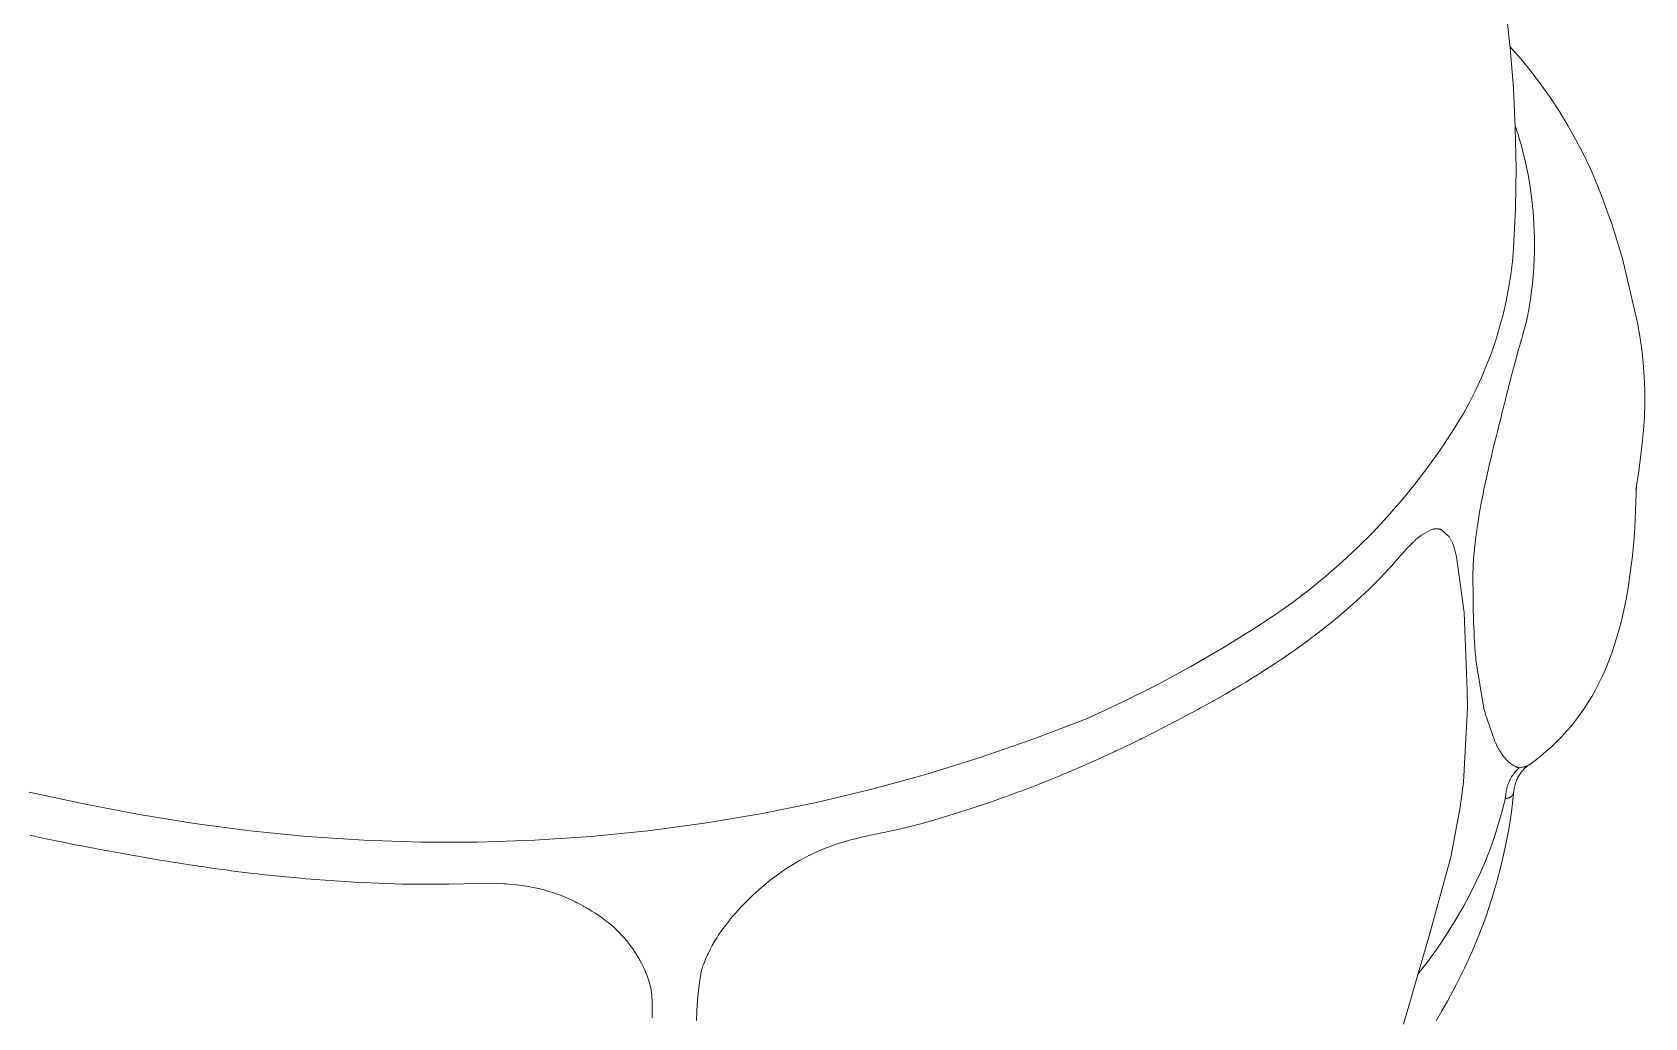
# Model space of a CAD drawing. Header units: millimetres. Extents: x 311 to 4068, y 1050 to 3803.
# Drawn here: x 3994.12 to 4034.93, y 3102.63 to 3127.58 of the extents above; entities that cross this region are included whole.
import ezdxf

# ---------------------------------------------------------------- set-up
doc = ezdxf.new("R2010")
doc.units = ezdxf.units.MM
doc.layers.add('ZANO_R', color=7, linetype='Continuous', lineweight=0)

msp = doc.modelspace()

# ---------------------------------------------------------------- linework, layer by layer
at = {"layer": 'ZANO_R'}
for p, q in [((4031.413, 3128.182), (4031.526, 3127.176)), ((4031.522, 3127.211), (4031.795, 3126.901)), ((4031.526, 3127.176), (4031.607, 3126.167)), ((4031.795, 3126.901), (4032.057, 3126.581)), ((4032.057, 3126.581), (4032.307, 3126.252)), ((4031.607, 3126.167), (4031.657, 3125.155)), ((4032.307, 3126.252), (4032.546, 3125.915)), ((4032.546, 3125.915), (4032.773, 3125.57)), ((4032.773, 3125.57), (4032.988, 3125.217)), ((4031.656, 3125.2), (4031.677, 3125.139)), ((4031.657, 3125.155), (4031.675, 3124.14)), ((4032.988, 3125.217), (4033.191, 3124.856)), ((4031.708, 3125.043), (4031.677, 3125.139)), ((4031.708, 3125.043), (4031.718, 3125.012)), ((4031.744, 3124.93), (4031.718, 3125.012)), ((4031.744, 3124.93), (4031.758, 3124.883)), ((4031.81, 3124.703), (4031.758, 3124.883)), ((4033.191, 3124.856), (4033.38, 3124.489)), ((4031.81, 3124.703), (4031.832, 3124.623)), ((4031.841, 3124.589), (4031.832, 3124.623)), ((4031.841, 3124.589), (4031.915, 3124.281)), ((4033.38, 3124.489), (4033.557, 3124.116)), ((4031.675, 3124.14), (4031.66, 3123.124)), ((4031.915, 3124.281), (4031.979, 3123.971)), ((4031.979, 3123.971), (4032.032, 3123.659)), ((4033.557, 3124.116), (4033.721, 3123.736)), ((4032.032, 3123.659), (4032.075, 3123.345)), ((4033.721, 3123.736), (4033.872, 3123.351)), ((4031.66, 3123.124), (4031.612, 3122.106)), ((4032.075, 3123.345), (4032.107, 3123.03)), ((4033.872, 3123.351), (4033.969, 3123.092)), ((4032.107, 3123.03), (4032.129, 3122.714)), ((4032.129, 3122.714), (4032.14, 3122.398)), ((4033.969, 3123.092), (4034.098, 3122.724)), ((4034.098, 3122.724), (4034.204, 3122.401)), ((4032.14, 3122.398), (4032.14, 3122.081)), ((4034.204, 3122.401), (4034.306, 3122.067)), ((4031.612, 3122.106), (4031.582, 3121.769)), ((4032.14, 3122.081), (4032.13, 3121.765)), ((4034.306, 3122.067), (4034.37, 3121.845)), ((4031.582, 3121.769), (4031.54, 3121.433)), ((4032.105, 3121.388), (4032.123, 3121.628)), ((4032.127, 3121.712), (4032.122, 3121.628)), ((4032.127, 3121.712), (4032.13, 3121.765)), ((4034.37, 3121.845), (4034.748, 3120.218)), ((4031.487, 3121.098), (4031.423, 3120.766)), ((4031.54, 3121.433), (4031.487, 3121.098)), ((4032.06, 3120.962), (4032.076, 3121.087)), ((4032.082, 3121.149), (4032.076, 3121.087)), ((4032.083, 3121.149), (4032.105, 3121.388)), ((4031.423, 3120.766), (4031.347, 3120.435)), ((4032.004, 3120.592), (4032.019, 3120.681)), ((4032.025, 3120.714), (4032.019, 3120.681)), ((4032.025, 3120.714), (4032.04, 3120.811)), ((4032.06, 3120.962), (4032.04, 3120.811)), ((4031.347, 3120.435), (4031.259, 3120.108)), ((4031.898, 3120.11), (4031.945, 3120.3)), ((4031.956, 3120.35), (4031.945, 3120.301)), ((4031.956, 3120.35), (4031.972, 3120.425)), ((4031.981, 3120.47), (4031.972, 3120.425)), ((4031.981, 3120.47), (4031.997, 3120.552)), ((4032.004, 3120.592), (4031.997, 3120.552)), ((4031.259, 3120.108), (4031.161, 3119.784)), ((4031.828, 3119.859), (4031.818, 3119.825)), ((4031.828, 3119.859), (4031.852, 3119.941)), ((4031.864, 3119.987), (4031.851, 3119.941)), ((4031.864, 3119.987), (4031.884, 3120.059)), ((4031.898, 3120.11), (4031.884, 3120.059)), ((4034.748, 3120.218), (4034.807, 3119.882)), ((4034.807, 3119.882), (4034.855, 3119.544)), ((4031.052, 3119.463), (4030.931, 3119.146)), ((4031.161, 3119.784), (4031.052, 3119.463)), ((4031.712, 3119.453), (4031.701, 3119.411)), ((4031.712, 3119.453), (4031.718, 3119.474)), ((4031.724, 3119.494), (4031.718, 3119.474)), ((4031.724, 3119.494), (4031.735, 3119.534)), ((4031.747, 3119.575), (4031.735, 3119.534)), ((4031.747, 3119.575), (4031.752, 3119.593)), ((4031.768, 3119.648), (4031.752, 3119.593)), ((4031.768, 3119.648), (4031.769, 3119.651)), ((4031.788, 3119.72), (4031.769, 3119.651)), ((4031.788, 3119.72), (4031.802, 3119.767)), ((4031.808, 3119.79), (4031.802, 3119.767)), ((4031.809, 3119.79), (4031.819, 3119.825)), ((4034.855, 3119.544), (4034.892, 3119.205)), ((4030.931, 3119.146), (4030.8, 3118.834)), ((4031.584, 3118.972), (4031.597, 3119.025)), ((4031.611, 3119.077), (4031.597, 3119.025)), ((4031.611, 3119.077), (4031.616, 3119.094)), ((4031.625, 3119.128), (4031.616, 3119.094)), ((4031.625, 3119.128), (4031.633, 3119.16)), ((4031.638, 3119.178), (4031.633, 3119.16)), ((4031.638, 3119.178), (4031.668, 3119.288)), ((4031.676, 3119.321), (4031.668, 3119.288)), ((4031.676, 3119.321), (4031.685, 3119.351)), ((4031.689, 3119.366), (4031.685, 3119.351)), ((4031.689, 3119.366), (4031.701, 3119.411)), ((4034.892, 3119.205), (4034.917, 3118.865)), ((4030.8, 3118.834), (4030.659, 3118.526)), ((4031.497, 3118.636), (4031.488, 3118.601)), ((4031.497, 3118.636), (4031.507, 3118.675)), ((4031.512, 3118.694), (4031.507, 3118.675)), ((4031.512, 3118.694), (4031.526, 3118.748)), ((4031.527, 3118.752), (4031.525, 3118.748)), ((4031.527, 3118.752), (4031.541, 3118.808)), ((4031.555, 3118.864), (4031.541, 3118.808)), ((4031.555, 3118.864), (4031.562, 3118.89)), ((4031.57, 3118.918), (4031.562, 3118.89)), ((4031.57, 3118.918), (4031.58, 3118.959)), ((4031.584, 3118.972), (4031.58, 3118.959)), ((4034.917, 3118.865), (4034.931, 3118.524)), ((4030.506, 3118.224), (4030.344, 3117.926)), ((4030.659, 3118.526), (4030.506, 3118.224)), ((4031.374, 3118.149), (4031.389, 3118.21)), ((4031.397, 3118.242), (4031.389, 3118.21)), ((4031.397, 3118.242), (4031.405, 3118.273)), ((4031.42, 3118.334), (4031.405, 3118.273)), ((4031.421, 3118.334), (4031.43, 3118.37)), ((4031.436, 3118.396), (4031.43, 3118.37)), ((4031.436, 3118.395), (4031.449, 3118.448)), ((4031.451, 3118.457), (4031.449, 3118.448)), ((4031.452, 3118.456), (4031.467, 3118.517)), ((4031.482, 3118.577), (4031.467, 3118.517)), ((4031.482, 3118.577), (4031.488, 3118.601)), ((4034.931, 3118.524), (4034.933, 3118.183)), ((4030.344, 3117.926), (4030.06, 3117.465)), ((4031.296, 3117.836), (4031.28, 3117.774)), ((4031.296, 3117.836), (4031.305, 3117.875)), ((4031.311, 3117.899), (4031.305, 3117.875)), ((4031.311, 3117.899), (4031.327, 3117.96)), ((4031.335, 3117.993), (4031.327, 3117.96)), ((4031.335, 3117.993), (4031.343, 3118.024)), ((4031.358, 3118.086), (4031.343, 3118.024)), ((4031.358, 3118.086), (4031.369, 3118.128)), ((4031.374, 3118.149), (4031.369, 3118.128)), ((4034.923, 3117.842), (4034.902, 3117.501)), ((4034.933, 3118.183), (4034.923, 3117.842)), ((4030.06, 3117.465), (4029.761, 3117.013)), ((4031.172, 3117.337), (4031.196, 3117.434)), ((4031.203, 3117.463), (4031.196, 3117.434)), ((4031.203, 3117.463), (4031.24, 3117.614)), ((4031.249, 3117.65), (4031.24, 3117.614)), ((4031.249, 3117.65), (4031.262, 3117.702)), ((4031.265, 3117.712), (4031.262, 3117.702)), ((4031.265, 3117.712), (4031.28, 3117.774)), ((4034.902, 3117.501), (4034.869, 3117.162)), ((4029.761, 3117.013), (4029.447, 3116.571)), ((4031.082, 3116.969), (4031.151, 3117.251)), ((4031.172, 3117.337), (4031.151, 3117.251)), ((4034.869, 3117.162), (4034.828, 3116.815)), ((4029.447, 3116.571), (4029.118, 3116.14)), ((4031.014, 3116.682), (4030.926, 3116.294)), ((4031.014, 3116.682), (4031.059, 3116.874)), ((4031.082, 3116.969), (4031.059, 3116.874)), ((4034.828, 3116.815), (4034.779, 3116.469)), ((4030.864, 3116.004), (4030.926, 3116.294)), ((4034.779, 3116.469), (4034.703, 3115.991)), ((4029.118, 3116.14), (4028.775, 3115.72)), ((4030.787, 3115.618), (4030.824, 3115.812)), ((4030.841, 3115.893), (4030.824, 3115.812)), ((4030.841, 3115.893), (4030.844, 3115.908)), ((4030.863, 3116.004), (4030.844, 3115.908)), ((4034.726, 3116.131), (4034.68, 3115.029)), ((4034.703, 3115.991), (4034.703, 3115.99)), ((4028.775, 3115.72), (4028.418, 3115.312)), ((4030.706, 3115.136), (4030.753, 3115.425)), ((4030.77, 3115.522), (4030.753, 3115.425)), ((4030.77, 3115.522), (4030.773, 3115.541)), ((4030.787, 3115.618), (4030.773, 3115.541)), ((4028.418, 3115.312), (4028.047, 3114.917)), ((4029.531, 3114.985), (4029.282, 3114.849)), ((4029.531, 3114.985), (4029.542, 3114.989)), ((4029.553, 3114.992), (4029.542, 3114.989)), ((4029.553, 3114.992), (4029.566, 3114.996)), ((4029.566, 3114.996), (4029.579, 3114.999)), ((4029.579, 3114.999), (4029.592, 3115.001)), ((4029.592, 3115.001), (4029.606, 3115.004)), ((4029.606, 3115.004), (4029.619, 3115.006)), ((4029.619, 3115.006), (4029.632, 3115.007)), ((4029.632, 3115.007), (4029.646, 3115.008)), ((4029.646, 3115.008), (4029.659, 3115.008)), ((4029.659, 3115.008), (4029.673, 3115.008)), ((4029.673, 3115.008), (4029.686, 3115.008)), ((4029.686, 3115.008), (4029.7, 3115.007)), ((4029.717, 3115.004), (4029.7, 3115.007)), ((4029.717, 3115.004), (4029.725, 3115.003)), ((4029.725, 3115.003), (4029.734, 3115.001)), ((4029.734, 3115.001), (4029.742, 3114.999)), ((4029.742, 3114.999), (4029.75, 3114.997)), ((4029.76, 3114.994), (4029.75, 3114.997)), ((4029.77, 3114.991), (4029.76, 3114.994)), ((4029.78, 3114.988), (4029.77, 3114.991)), ((4029.79, 3114.984), (4029.78, 3114.988)), ((4029.79, 3114.984), (4029.985, 3114.805)), ((4030.679, 3114.95), (4030.668, 3114.871)), ((4030.679, 3114.95), (4030.682, 3114.972)), ((4030.692, 3115.04), (4030.682, 3114.972)), ((4030.692, 3115.04), (4030.698, 3115.085)), ((4030.706, 3115.136), (4030.698, 3115.085)), ((4034.68, 3115.029), (4034.653, 3114.678)), ((4027.663, 3114.534), (4027.267, 3114.164)), ((4028.047, 3114.917), (4027.663, 3114.534)), ((4028.939, 3114.534), (4028.848, 3114.435)), ((4029.032, 3114.63), (4028.939, 3114.534)), ((4029.033, 3114.63), (4029.057, 3114.654)), ((4029.085, 3114.681), (4029.057, 3114.654)), ((4029.085, 3114.681), (4029.096, 3114.692)), ((4029.111, 3114.706), (4029.096, 3114.692)), ((4029.111, 3114.706), (4029.142, 3114.734)), ((4029.142, 3114.734), (4029.173, 3114.761)), ((4029.19, 3114.776), (4029.173, 3114.762)), ((4029.19, 3114.776), (4029.21, 3114.793)), ((4029.217, 3114.798), (4029.21, 3114.793)), ((4029.217, 3114.798), (4029.247, 3114.822)), ((4029.268, 3114.839), (4029.247, 3114.822)), ((4029.269, 3114.839), (4029.282, 3114.849)), ((4029.991, 3114.795), (4030.003, 3114.776)), ((4030.011, 3114.761), (4030.019, 3114.746)), ((4030.03, 3114.725), (4030.035, 3114.715)), ((4030.049, 3114.686), (4030.065, 3114.648)), ((4030.065, 3114.648), (4030.081, 3114.608)), ((4030.083, 3114.602), (4030.094, 3114.569)), ((4030.099, 3114.557), (4030.108, 3114.528)), ((4030.626, 3114.514), (4030.64, 3114.64)), ((4030.646, 3114.697), (4030.639, 3114.64)), ((4030.646, 3114.697), (4030.653, 3114.75)), ((4030.658, 3114.788), (4030.653, 3114.75)), ((4030.658, 3114.788), (4030.668, 3114.871)), ((4034.653, 3114.678), (4034.62, 3114.327)), ((4027.267, 3114.164), (4026.859, 3113.808)), ((4028.571, 3114.123), (4028.52, 3114.065)), ((4028.571, 3114.123), (4028.619, 3114.176)), ((4028.673, 3114.238), (4028.619, 3114.176)), ((4028.673, 3114.238), (4028.759, 3114.336)), ((4028.773, 3114.351), (4028.759, 3114.336)), ((4028.773, 3114.351), (4028.804, 3114.386)), ((4028.824, 3114.409), (4028.804, 3114.386)), ((4028.825, 3114.409), (4028.848, 3114.435)), ((4030.112, 3114.515), (4030.117, 3114.498)), ((4030.117, 3114.498), (4030.172, 3114.297)), ((4030.172, 3114.297), (4030.362, 3112.891)), ((4030.592, 3114.105), (4030.6, 3114.221)), ((4030.602, 3114.25), (4030.6, 3114.221)), ((4030.602, 3114.25), (4030.622, 3114.479)), ((4030.626, 3114.514), (4030.622, 3114.479)), ((4034.62, 3114.327), (4034.567, 3113.89)), ((4026.859, 3113.808), (4026.439, 3113.465)), ((4028.058, 3113.577), (4028.204, 3113.725)), ((4028.267, 3113.79), (4028.204, 3113.725)), ((4028.267, 3113.79), (4028.313, 3113.838)), ((4028.369, 3113.899), (4028.313, 3113.838)), ((4028.369, 3113.899), (4028.418, 3113.952)), ((4028.471, 3114.01), (4028.418, 3113.952)), ((4028.471, 3114.01), (4028.52, 3114.065)), ((4030.586, 3113.9), (4030.585, 3113.861)), ((4030.588, 3113.255), (4030.585, 3113.861)), ((4030.587, 3113.989), (4030.586, 3113.94)), ((4030.586, 3113.9), (4030.586, 3113.94)), ((4030.587, 3113.989), (4030.592, 3114.105)), ((4034.567, 3113.89), (4034.521, 3113.576)), ((4026.439, 3113.465), (4026.007, 3113.137)), ((4027.842, 3113.37), (4027.747, 3113.282)), ((4027.843, 3113.37), (4027.864, 3113.391)), ((4027.951, 3113.473), (4027.864, 3113.391)), ((4027.951, 3113.473), (4027.98, 3113.501)), ((4028.058, 3113.577), (4027.98, 3113.501)), ((4034.521, 3113.576), (4034.467, 3113.264)), ((4026.007, 3113.137), (4025.565, 3112.823)), ((4027.053, 3112.681), (4027.344, 3112.924)), ((4027.344, 3112.924), (4027.629, 3113.173)), ((4027.733, 3113.268), (4027.629, 3113.174)), ((4027.733, 3113.268), (4027.748, 3113.282)), ((4030.588, 3113.255), (4030.589, 3113.133)), ((4030.59, 3113.08), (4030.589, 3113.133)), ((4030.59, 3113.08), (4030.591, 3112.993)), ((4030.593, 3112.889), (4030.591, 3112.993)), ((4034.467, 3113.264), (4034.341, 3112.677)), ((4025.113, 3112.525), (4024.289, 3112.01)), ((4025.565, 3112.823), (4025.113, 3112.525)), ((4026.818, 3112.492), (4026.751, 3112.44)), ((4026.818, 3112.492), (4026.881, 3112.542)), ((4026.936, 3112.586), (4026.881, 3112.542)), ((4026.936, 3112.586), (4027.01, 3112.645)), ((4027.053, 3112.681), (4027.01, 3112.645)), ((4030.362, 3112.891), (4030.438, 3110.913)), ((4030.593, 3112.889), (4030.595, 3112.832)), ((4030.597, 3112.742), (4030.595, 3112.832)), ((4030.597, 3112.742), (4030.599, 3112.681)), ((4030.602, 3112.622), (4030.6, 3112.681)), ((4030.602, 3112.622), (4030.606, 3112.523)), ((4030.612, 3112.381), (4030.606, 3112.523)), ((4034.341, 3112.677), (4034.287, 3112.468)), ((4026.462, 3112.219), (4026.077, 3111.939)), ((4026.462, 3112.219), (4026.486, 3112.237)), ((4026.581, 3112.309), (4026.486, 3112.237)), ((4026.581, 3112.309), (4026.619, 3112.338)), ((4026.7, 3112.4), (4026.619, 3112.338)), ((4026.7, 3112.4), (4026.751, 3112.439)), ((4030.612, 3112.381), (4030.613, 3112.361)), ((4030.616, 3112.306), (4030.613, 3112.361)), ((4030.615, 3112.306), (4030.617, 3112.28)), ((4030.619, 3112.23), (4030.617, 3112.28)), ((4030.619, 3112.23), (4030.621, 3112.2)), ((4030.624, 3112.155), (4030.621, 3112.2)), ((4030.624, 3112.155), (4030.626, 3112.125)), ((4030.629, 3112.08), (4030.626, 3112.125)), ((4034.228, 3112.261), (4034.163, 3112.055)), ((4034.287, 3112.468), (4034.228, 3112.261)), ((4024.289, 3112.01), (4023.449, 3111.521)), ((4025.729, 3111.698), (4025.656, 3111.649)), ((4025.729, 3111.698), (4025.798, 3111.745)), ((4025.853, 3111.783), (4025.797, 3111.745)), ((4025.853, 3111.783), (4025.938, 3111.842)), ((4025.977, 3111.869), (4025.938, 3111.842)), ((4025.977, 3111.869), (4026.077, 3111.939)), ((4030.629, 3112.08), (4030.631, 3112.05)), ((4030.634, 3112.006), (4030.631, 3112.05)), ((4030.634, 3112.006), (4030.636, 3111.976)), ((4030.64, 3111.934), (4030.636, 3111.976)), ((4030.64, 3111.934), (4030.642, 3111.903)), ((4030.645, 3111.864), (4030.642, 3111.903)), ((4030.645, 3111.864), (4030.648, 3111.83)), ((4030.651, 3111.796), (4030.648, 3111.83)), ((4030.651, 3111.796), (4030.655, 3111.759)), ((4030.658, 3111.727), (4030.655, 3111.759)), ((4030.658, 3111.727), (4030.662, 3111.689)), ((4030.864, 3110.46), (4030.662, 3111.689)), ((4034.097, 3111.86), (4034.024, 3111.666)), ((4034.163, 3112.055), (4034.097, 3111.86)), ((4023.449, 3111.521), (4022.594, 3111.059)), ((4024.966, 3111.208), (4025.075, 3111.275)), ((4025.095, 3111.288), (4025.075, 3111.275)), ((4025.095, 3111.288), (4025.222, 3111.367)), ((4025.288, 3111.409), (4025.222, 3111.367)), ((4025.288, 3111.409), (4025.368, 3111.46)), ((4025.478, 3111.532), (4025.368, 3111.461)), ((4025.478, 3111.532), (4025.513, 3111.554)), ((4025.604, 3111.615), (4025.513, 3111.554)), ((4025.604, 3111.615), (4025.656, 3111.649)), ((4033.862, 3111.285), (4033.773, 3111.099)), ((4033.946, 3111.474), (4033.862, 3111.285)), ((4034.024, 3111.666), (4033.946, 3111.474)), ((4022.594, 3111.059), (4021.725, 3110.624)), ((4024.44, 3110.894), (4024.319, 3110.824)), ((4024.44, 3110.894), (4024.472, 3110.912)), ((4024.573, 3110.972), (4024.472, 3110.912)), ((4024.573, 3110.972), (4024.625, 3111.002)), ((4024.705, 3111.05), (4024.625, 3111.002)), ((4024.705, 3111.05), (4024.776, 3111.092)), ((4024.836, 3111.128), (4024.776, 3111.092)), ((4024.836, 3111.128), (4024.926, 3111.183)), ((4024.966, 3111.208), (4024.926, 3111.183)), ((4030.438, 3110.913), (4030.444, 3110.472)), ((4033.689, 3110.935), (4033.599, 3110.775)), ((4033.773, 3111.099), (4033.689, 3110.935)), ((4021.725, 3110.624), (4020.843, 3110.217)), ((4023.619, 3110.433), (4023.693, 3110.474)), ((4023.759, 3110.51), (4023.693, 3110.474)), ((4023.759, 3110.51), (4023.851, 3110.56)), ((4023.897, 3110.586), (4023.851, 3110.56)), ((4023.897, 3110.586), (4024.008, 3110.648)), ((4024.035, 3110.663), (4024.008, 3110.648)), ((4024.035, 3110.663), (4024.319, 3110.823)), ((4030.444, 3110.472), (4030.344, 3108.598)), ((4030.864, 3110.46), (4030.87, 3110.434)), ((4033.404, 3110.464), (4033.299, 3110.313)), ((4033.504, 3110.618), (4033.404, 3110.464)), ((4033.599, 3110.775), (4033.504, 3110.618)), ((4020.843, 3110.217), (4019.499, 3109.699)), ((4022.756, 3109.978), (4022.882, 3110.043)), ((4022.902, 3110.054), (4022.882, 3110.043)), ((4022.902, 3110.054), (4022.975, 3110.091)), ((4023.12, 3110.167), (4022.975, 3110.092)), ((4023.12, 3110.167), (4023.211, 3110.215)), ((4023.335, 3110.281), (4023.211, 3110.215)), ((4023.335, 3110.281), (4023.373, 3110.301)), ((4023.478, 3110.357), (4023.373, 3110.301)), ((4023.478, 3110.357), (4023.533, 3110.387)), ((4023.619, 3110.433), (4023.533, 3110.387)), ((4030.877, 3110.407), (4030.87, 3110.434)), ((4030.877, 3110.407), (4030.883, 3110.385)), ((4030.891, 3110.354), (4030.883, 3110.385)), ((4030.891, 3110.354), (4030.895, 3110.336)), ((4031.127, 3109.659), (4030.895, 3110.336)), ((4033.189, 3110.166), (4033.075, 3110.023)), ((4033.299, 3110.313), (4033.189, 3110.166)), ((4019.499, 3109.699), (4018.137, 3109.226)), ((4022.161, 3109.679), (4022.034, 3109.616)), ((4022.161, 3109.678), (4022.207, 3109.701)), ((4022.311, 3109.753), (4022.207, 3109.701)), ((4022.311, 3109.753), (4022.378, 3109.786)), ((4022.46, 3109.828), (4022.378, 3109.786)), ((4022.46, 3109.828), (4022.548, 3109.872)), ((4022.609, 3109.903), (4022.548, 3109.872)), ((4022.609, 3109.903), (4022.716, 3109.958)), ((4022.756, 3109.978), (4022.716, 3109.958)), ((4031.126, 3109.659), (4031.132, 3109.646)), ((4031.153, 3109.601), (4031.132, 3109.646)), ((4032.831, 3109.748), (4032.703, 3109.616)), ((4032.955, 3109.883), (4032.831, 3109.748)), ((4033.075, 3110.023), (4032.955, 3109.883)), ((4018.137, 3109.226), (4016.761, 3108.799)), ((4021.239, 3109.24), (4021.144, 3109.197)), ((4021.239, 3109.24), (4021.325, 3109.279)), ((4021.396, 3109.312), (4021.325, 3109.279)), ((4021.396, 3109.312), (4021.504, 3109.363)), ((4021.551, 3109.384), (4021.504, 3109.363)), ((4021.551, 3109.384), (4021.682, 3109.447)), ((4021.704, 3109.457), (4021.682, 3109.447)), ((4021.705, 3109.457), (4022.034, 3109.616)), ((4031.153, 3109.601), (4031.162, 3109.582)), ((4031.202, 3109.501), (4031.162, 3109.582)), ((4031.202, 3109.501), (4031.207, 3109.492)), ((4031.226, 3109.456), (4031.207, 3109.492)), ((4031.246, 3109.42), (4031.226, 3109.456)), ((4031.246, 3109.42), (4031.267, 3109.385)), ((4031.279, 3109.366), (4031.267, 3109.385)), ((4031.279, 3109.366), (4031.295, 3109.34)), ((4031.311, 3109.316), (4031.295, 3109.34)), ((4031.311, 3109.316), (4031.327, 3109.292)), ((4031.347, 3109.264), (4031.327, 3109.292)), ((4031.367, 3109.237), (4031.347, 3109.264)), ((4031.388, 3109.211), (4031.367, 3109.237)), ((4032.292, 3109.249), (4032.147, 3109.136)), ((4032.433, 3109.367), (4032.292, 3109.249)), ((4032.57, 3109.49), (4032.433, 3109.367)), ((4032.703, 3109.616), (4032.57, 3109.49)), ((4020.275, 3108.817), (4020.216, 3108.793)), ((4020.275, 3108.817), (4020.405, 3108.872)), ((4020.439, 3108.887), (4020.405, 3108.872)), ((4020.439, 3108.887), (4020.777, 3109.033)), ((4020.923, 3109.097), (4020.777, 3109.033)), ((4020.923, 3109.097), (4020.961, 3109.114)), ((4021.082, 3109.169), (4020.961, 3109.114)), ((4021.082, 3109.169), (4021.144, 3109.196)), ((4031.41, 3109.185), (4031.388, 3109.211)), ((4031.433, 3109.16), (4031.41, 3109.185)), ((4031.457, 3109.135), (4031.433, 3109.16)), ((4031.457, 3109.135), (4031.477, 3109.116)), ((4031.49, 3109.104), (4031.477, 3109.115)), ((4031.49, 3109.104), (4031.507, 3109.088)), ((4031.523, 3109.076), (4031.507, 3109.088)), ((4031.523, 3109.076), (4031.538, 3109.064)), ((4031.557, 3109.05), (4031.538, 3109.064)), ((4031.557, 3109.05), (4031.569, 3109.042)), ((4031.591, 3109.028), (4031.569, 3109.042)), ((4031.591, 3109.028), (4031.601, 3109.022)), ((4031.626, 3109.008), (4031.601, 3109.022)), ((4031.643, 3108.837), (4031.621, 3108.81)), ((4031.626, 3109.008), (4031.632, 3109.004)), ((4031.66, 3108.991), (4031.632, 3109.004)), ((4031.665, 3108.863), (4031.643, 3108.837)), ((4031.66, 3108.991), (4031.672, 3108.986)), ((4031.688, 3108.888), (4031.665, 3108.863)), ((4031.672, 3108.986), (4031.685, 3108.981)), ((4031.685, 3108.981), (4031.697, 3108.976)), ((4031.712, 3108.913), (4031.688, 3108.888)), ((4031.697, 3108.976), (4031.71, 3108.972)), ((4031.71, 3108.972), (4031.723, 3108.968)), ((4031.737, 3108.937), (4031.712, 3108.913)), ((4031.723, 3108.968), (4031.736, 3108.965)), ((4031.736, 3108.965), (4031.749, 3108.962)), ((4031.762, 3108.959), (4031.737, 3108.937)), ((4031.749, 3108.962), (4031.762, 3108.959)), ((4031.795, 3108.964), (4031.762, 3108.959)), ((4031.796, 3108.831), (4031.778, 3108.807)), ((4031.828, 3108.97), (4031.795, 3108.964)), ((4031.815, 3108.856), (4031.796, 3108.831)), ((4031.834, 3108.879), (4031.815, 3108.856)), ((4031.861, 3108.976), (4031.828, 3108.97)), ((4031.855, 3108.902), (4031.834, 3108.879)), ((4031.876, 3108.924), (4031.855, 3108.902)), ((4031.894, 3108.983), (4031.861, 3108.976)), ((4031.898, 3108.945), (4031.876, 3108.924)), ((4031.894, 3108.983), (4031.906, 3108.987)), ((4031.92, 3108.966), (4031.898, 3108.945)), ((4031.906, 3108.987), (4031.918, 3108.99)), ((4031.918, 3108.99), (4031.931, 3108.994)), ((4031.944, 3108.986), (4031.92, 3108.966)), ((4031.931, 3108.994), (4031.943, 3108.999)), ((4031.943, 3108.999), (4031.955, 3109.003)), ((4031.968, 3109.005), (4031.944, 3108.986)), ((4031.973, 3109.012), (4031.954, 3109.003)), ((4031.992, 3109.023), (4031.968, 3109.005)), ((4031.973, 3109.012), (4031.976, 3109.014)), ((4031.992, 3109.023), (4031.976, 3109.014)), ((4031.992, 3109.023), (4031.996, 3109.026)), ((4031.999, 3109.028), (4031.996, 3109.026)), ((4032.147, 3109.136), (4031.999, 3109.028)), ((4015.371, 3108.418), (4013.969, 3108.083)), ((4016.761, 3108.799), (4015.371, 3108.418)), ((4019.089, 3108.348), (4019.257, 3108.411)), ((4019.349, 3108.446), (4019.257, 3108.411)), ((4019.349, 3108.446), (4019.436, 3108.479)), ((4019.605, 3108.546), (4019.436, 3108.479)), ((4019.605, 3108.546), (4019.644, 3108.561)), ((4019.774, 3108.613), (4019.644, 3108.561)), ((4019.774, 3108.612), (4019.836, 3108.637)), ((4019.943, 3108.68), (4019.836, 3108.637)), ((4019.943, 3108.68), (4020.027, 3108.714)), ((4020.11, 3108.749), (4020.027, 3108.715)), ((4020.11, 3108.749), (4020.216, 3108.793)), ((4030.344, 3108.598), (4030.264, 3107.964)), ((4031.443, 3108.441), (4031.436, 3108.408)), ((4031.452, 3108.475), (4031.443, 3108.441)), ((4031.462, 3108.507), (4031.452, 3108.475)), ((4031.473, 3108.54), (4031.462, 3108.507)), ((4031.486, 3108.572), (4031.473, 3108.54)), ((4031.499, 3108.604), (4031.486, 3108.572)), ((4031.513, 3108.635), (4031.499, 3108.604)), ((4031.529, 3108.665), (4031.513, 3108.635)), ((4031.545, 3108.695), (4031.529, 3108.665)), ((4031.563, 3108.725), (4031.545, 3108.695)), ((4031.581, 3108.754), (4031.563, 3108.725)), ((4031.601, 3108.782), (4031.581, 3108.754)), ((4031.621, 3108.81), (4031.601, 3108.782)), ((4031.627, 3108.411), (4031.626, 3108.401)), ((4031.631, 3108.441), (4031.627, 3108.411)), ((4031.636, 3108.471), (4031.631, 3108.441)), ((4031.643, 3108.501), (4031.636, 3108.471)), ((4031.65, 3108.531), (4031.643, 3108.501)), ((4031.659, 3108.56), (4031.65, 3108.531)), ((4031.668, 3108.589), (4031.659, 3108.56)), ((4031.679, 3108.618), (4031.668, 3108.589)), ((4031.69, 3108.646), (4031.679, 3108.618)), ((4031.702, 3108.674), (4031.69, 3108.646)), ((4031.716, 3108.702), (4031.702, 3108.674)), ((4031.73, 3108.729), (4031.716, 3108.702)), ((4031.745, 3108.755), (4031.73, 3108.729)), ((4031.761, 3108.781), (4031.745, 3108.755)), ((4031.778, 3108.807), (4031.761, 3108.781)), ((3995.433, 3108.042), (3994.044, 3108.345)), ((3996.829, 3107.778), (3995.433, 3108.042)), ((4013.969, 3108.083), (4012.556, 3107.796)), ((4017.677, 3107.857), (4018.272, 3108.055)), ((4018.377, 3108.091), (4018.272, 3108.055)), ((4018.377, 3108.091), (4018.471, 3108.124)), ((4018.557, 3108.154), (4018.471, 3108.124)), ((4018.557, 3108.154), (4018.669, 3108.194)), ((4018.737, 3108.219), (4018.669, 3108.194)), ((4018.737, 3108.218), (4018.866, 3108.265)), ((4018.914, 3108.283), (4018.866, 3108.265)), ((4018.914, 3108.283), (4019.062, 3108.338)), ((4019.089, 3108.348), (4019.062, 3108.338)), ((4031.322, 3107.858), (4031.401, 3108.175)), ((4031.401, 3108.175), (4031.405, 3108.194)), ((4031.401, 3108.175), (4031.426, 3108.18)), ((4031.405, 3108.194), (4031.409, 3108.213)), ((4031.409, 3108.213), (4031.412, 3108.233)), ((4031.412, 3108.233), (4031.414, 3108.253)), ((4031.414, 3108.253), (4031.416, 3108.272)), ((4031.419, 3108.306), (4031.416, 3108.272)), ((4031.423, 3108.341), (4031.419, 3108.306)), ((4031.429, 3108.374), (4031.423, 3108.341)), ((4031.446, 3108.185), (4031.426, 3108.18)), ((4031.436, 3108.408), (4031.429, 3108.374)), ((4031.446, 3108.185), (4031.45, 3108.186)), ((4031.467, 3108.191), (4031.45, 3108.186)), ((4031.467, 3108.191), (4031.472, 3108.192)), ((4031.486, 3108.197), (4031.472, 3108.192)), ((4031.486, 3108.197), (4031.492, 3108.199)), ((4031.504, 3108.204), (4031.492, 3108.199)), ((4031.504, 3108.204), (4031.511, 3108.207)), ((4031.516, 3108.209), (4031.511, 3108.207)), ((4031.521, 3108.211), (4031.516, 3108.209)), ((4031.526, 3108.214), (4031.521, 3108.211)), ((4031.531, 3108.217), (4031.526, 3108.214)), ((4031.536, 3108.22), (4031.531, 3108.217)), ((4031.541, 3108.223), (4031.536, 3108.22)), ((4031.546, 3108.226), (4031.541, 3108.223)), ((4031.55, 3108.229), (4031.546, 3108.226)), ((4031.555, 3108.233), (4031.55, 3108.229)), ((4031.559, 3108.236), (4031.555, 3108.233)), ((4031.563, 3108.24), (4031.559, 3108.236)), ((4031.567, 3108.244), (4031.563, 3108.24)), ((4031.571, 3108.248), (4031.567, 3108.244)), ((4031.623, 3108.372), (4031.568, 3107.907)), ((4031.575, 3108.252), (4031.571, 3108.248)), ((4031.578, 3108.256), (4031.575, 3108.252)), ((4031.582, 3108.261), (4031.578, 3108.256)), ((4031.585, 3108.265), (4031.582, 3108.261)), ((4031.597, 3108.287), (4031.594, 3108.281)), ((4031.6, 3108.293), (4031.597, 3108.287)), ((4031.603, 3108.299), (4031.6, 3108.293)), ((4031.605, 3108.305), (4031.603, 3108.299)), ((4031.607, 3108.311), (4031.605, 3108.305)), ((4031.609, 3108.317), (4031.607, 3108.311)), ((4031.615, 3108.338), (4031.611, 3108.323)), ((4031.62, 3108.361), (4031.617, 3108.346)), ((4031.624, 3108.386), (4031.622, 3108.372)), ((3998.232, 3107.552), (3996.829, 3107.778)), ((4012.556, 3107.796), (4011.135, 3107.556)), ((4016.696, 3107.564), (4016.847, 3107.606)), ((4016.887, 3107.618), (4016.847, 3107.606)), ((4016.888, 3107.618), (4016.967, 3107.64)), ((4017.078, 3107.673), (4016.967, 3107.64)), ((4017.078, 3107.673), (4017.677, 3107.857)), ((4030.264, 3107.964), (4030.024, 3106.695)), ((4031.234, 3107.544), (4031.322, 3107.858)), ((4031.568, 3107.907), (4031.498, 3107.444)), ((3994.184, 3107.224), (3994.059, 3107.251)), ((3994.184, 3107.224), (3994.238, 3107.212)), ((3994.39, 3107.18), (3994.238, 3107.212)), ((3999.641, 3107.364), (3998.232, 3107.552)), ((4001.075, 3107.22), (3999.641, 3107.364)), ((4002.513, 3107.124), (4001.075, 3107.22)), ((4008.273, 3107.22), (4006.835, 3107.124)), ((4009.707, 3107.364), (4008.273, 3107.22)), ((4011.135, 3107.556), (4009.707, 3107.364)), ((4014.958, 3107.164), (4015.146, 3107.208)), ((4015.184, 3107.217), (4015.146, 3107.208)), ((4015.184, 3107.217), (4015.24, 3107.229)), ((4015.297, 3107.242), (4015.24, 3107.229)), ((4015.297, 3107.242), (4015.432, 3107.27)), ((4015.51, 3107.287), (4015.432, 3107.27)), ((4015.51, 3107.287), (4015.629, 3107.312)), ((4015.716, 3107.33), (4015.629, 3107.312)), ((4015.716, 3107.33), (4015.83, 3107.354)), ((4015.916, 3107.372), (4015.83, 3107.354)), ((4015.916, 3107.372), (4016.237, 3107.446)), ((4016.31, 3107.464), (4016.237, 3107.446)), ((4016.31, 3107.464), (4016.441, 3107.497)), ((4016.504, 3107.513), (4016.441, 3107.497)), ((4016.504, 3107.513), (4016.644, 3107.55)), ((4016.696, 3107.564), (4016.644, 3107.55)), ((4031.027, 3106.926), (4031.135, 3107.234)), ((4031.135, 3107.234), (4031.234, 3107.544)), ((4031.498, 3107.444), (4031.412, 3106.984)), ((3994.39, 3107.18), (3994.775, 3107.1)), ((3994.804, 3107.094), (3994.775, 3107.1)), ((3994.804, 3107.094), (3994.956, 3107.063)), ((3995.013, 3107.052), (3994.956, 3107.064)), ((3995.013, 3107.052), (3995.137, 3107.028)), ((3995.218, 3107.012), (3995.137, 3107.028)), ((3995.218, 3107.012), (3995.318, 3106.992)), ((3995.425, 3106.971), (3995.318, 3106.992)), ((3995.425, 3106.971), (3995.5, 3106.957)), ((3995.633, 3106.932), (3995.5, 3106.957)), ((3995.633, 3106.932), (3995.683, 3106.922)), ((3995.842, 3106.893), (3995.683, 3106.922)), ((3995.842, 3106.893), (3996.421, 3106.786)), ((3996.469, 3106.778), (3996.421, 3106.787)), ((3996.469, 3106.778), (3996.606, 3106.753)), ((4003.954, 3107.075), (4002.513, 3107.124)), ((4005.395, 3107.075), (4003.954, 3107.075)), ((4006.835, 3107.124), (4005.395, 3107.075)), ((4013.782, 3106.739), (4013.943, 3106.816)), ((4013.943, 3106.816), (4014.107, 3106.887)), ((4014.107, 3106.887), (4014.273, 3106.953)), ((4014.273, 3106.953), (4014.441, 3107.014)), ((4014.441, 3107.014), (4014.611, 3107.069)), ((4014.611, 3107.069), (4014.783, 3107.118)), ((4014.844, 3107.135), (4014.783, 3107.118)), ((4014.844, 3107.135), (4014.872, 3107.142)), ((4014.958, 3107.164), (4014.872, 3107.142)), ((4030.909, 3106.622), (4031.027, 3106.926)), ((4031.412, 3106.984), (4031.309, 3106.527)), ((3996.679, 3106.74), (3996.606, 3106.753)), ((3996.679, 3106.74), (3996.792, 3106.72)), ((3996.891, 3106.703), (3996.792, 3106.72)), ((3996.891, 3106.703), (3996.978, 3106.688)), ((3997.102, 3106.666), (3996.978, 3106.688)), ((3997.102, 3106.667), (3997.165, 3106.656)), ((3997.315, 3106.63), (3997.165, 3106.656)), ((3997.315, 3106.63), (3997.352, 3106.624)), ((3997.529, 3106.595), (3997.352, 3106.624)), ((3997.529, 3106.595), (3997.744, 3106.56)), ((3997.75, 3106.559), (3997.744, 3106.56)), ((3997.75, 3106.559), (3998.102, 3106.503)), ((3998.176, 3106.492), (3998.103, 3106.503)), ((3998.176, 3106.492), (3998.291, 3106.475)), ((3998.393, 3106.46), (3998.291, 3106.475)), ((3998.393, 3106.46), (3998.48, 3106.447)), ((3998.611, 3106.428), (3998.48, 3106.447)), ((3998.611, 3106.428), (3998.67, 3106.419)), ((3999.147, 3106.355), (3998.67, 3106.42)), ((4013.086, 3106.324), (4013.234, 3106.424)), ((4013.234, 3106.424), (4013.386, 3106.52)), ((4013.386, 3106.52), (4013.541, 3106.611)), ((4013.541, 3106.611), (4013.699, 3106.697)), ((4013.719, 3106.707), (4013.699, 3106.697)), ((4013.72, 3106.707), (4013.778, 3106.737)), ((4013.782, 3106.739), (4013.778, 3106.737)), ((4030.024, 3106.695), (4029.474, 3104.708)), ((4030.782, 3106.322), (4030.909, 3106.622)), ((4031.309, 3106.527), (4031.192, 3106.074)), ((3999.147, 3106.354), (3999.629, 3106.294)), ((3999.71, 3106.285), (3999.629, 3106.294)), ((3999.71, 3106.285), (3999.824, 3106.271)), ((3999.932, 3106.259), (3999.824, 3106.271)), ((3999.932, 3106.259), (4000.019, 3106.249)), ((4000.824, 3106.169), (4000.019, 3106.25)), ((4000.824, 3106.169), (4001.008, 3106.153)), ((4001.048, 3106.149), (4001.008, 3106.153)), ((4001.048, 3106.149), (4002.268, 3106.064)), ((4002.268, 3106.064), (4003.49, 3106.016)), ((4003.533, 3106.015), (4003.49, 3106.016)), ((4003.533, 3106.015), (4004.379, 3106.011)), ((4004.559, 3106.013), (4004.379, 3106.011)), ((4004.559, 3106.013), (4004.642, 3106.015)), ((4004.663, 3106.015), (4004.642, 3106.015)), ((4004.663, 3106.015), (4005.452, 3106.033)), ((4005.756, 3106.034), (4005.452, 3106.033)), ((4006.06, 3106.023), (4005.756, 3106.034)), ((4006.06, 3106.023), (4006.118, 3106.02)), ((4006.186, 3106.015), (4006.118, 3106.02)), ((4006.186, 3106.015), (4006.316, 3106.003)), ((4006.316, 3106.003), (4006.446, 3105.989)), ((4006.446, 3105.989), (4006.576, 3105.97)), ((4006.637, 3105.961), (4006.576, 3105.971)), ((4006.637, 3105.961), (4006.672, 3105.955)), ((4012.582, 3105.932), (4012.752, 3106.074)), ((4012.799, 3106.111), (4012.752, 3106.074)), ((4012.799, 3106.111), (4012.854, 3106.153)), ((4012.866, 3106.163), (4012.854, 3106.153)), ((4012.866, 3106.163), (4012.905, 3106.193)), ((4012.959, 3106.233), (4012.905, 3106.193)), ((4012.959, 3106.233), (4012.985, 3106.252)), ((4013.04, 3106.292), (4012.985, 3106.252)), ((4013.04, 3106.292), (4013.067, 3106.311)), ((4013.086, 3106.324), (4013.067, 3106.311)), ((4030.499, 3105.734), (4030.645, 3106.026)), ((4030.645, 3106.026), (4030.782, 3106.322)), ((4031.192, 3106.074), (4031.058, 3105.625)), ((4006.804, 3105.93), (4006.672, 3105.955)), ((4006.936, 3105.901), (4006.804, 3105.93)), ((4007.067, 3105.868), (4006.936, 3105.901)), ((4007.197, 3105.831), (4007.067, 3105.868)), ((4007.325, 3105.79), (4007.197, 3105.831)), ((4007.325, 3105.79), (4007.353, 3105.781)), ((4007.385, 3105.77), (4007.353, 3105.781)), ((4007.385, 3105.77), (4007.492, 3105.73)), ((4007.492, 3105.73), (4007.598, 3105.688)), ((4007.598, 3105.688), (4007.703, 3105.643)), ((4007.703, 3105.643), (4007.807, 3105.595)), ((4007.86, 3105.569), (4007.807, 3105.595)), ((4007.86, 3105.569), (4007.91, 3105.544)), ((4012.12, 3105.496), (4012.223, 3105.6)), ((4012.223, 3105.6), (4012.327, 3105.701)), ((4012.375, 3105.747), (4012.327, 3105.701)), ((4012.375, 3105.747), (4012.417, 3105.785)), ((4012.444, 3105.81), (4012.417, 3105.785)), ((4012.444, 3105.81), (4012.513, 3105.871)), ((4012.582, 3105.932), (4012.513, 3105.872)), ((4030.344, 3105.448), (4030.499, 3105.734)), ((4031.058, 3105.625), (4030.909, 3105.181)), ((4007.938, 3105.53), (4007.91, 3105.544)), ((4007.938, 3105.53), (4008.06, 3105.463)), ((4008.087, 3105.448), (4008.06, 3105.464)), ((4008.087, 3105.448), (4008.134, 3105.421)), ((4008.184, 3105.392), (4008.134, 3105.421)), ((4008.184, 3105.392), (4008.207, 3105.378)), ((4008.279, 3105.333), (4008.207, 3105.378)), ((4008.279, 3105.333), (4008.373, 3105.276)), ((4008.373, 3105.276), (4008.466, 3105.216)), ((4008.466, 3105.216), (4008.556, 3105.153)), ((4008.556, 3105.153), (4008.644, 3105.088)), ((4011.805, 3105.141), (4011.848, 3105.194)), ((4011.864, 3105.212), (4011.848, 3105.194)), ((4011.864, 3105.212), (4011.924, 3105.282)), ((4011.985, 3105.351), (4011.924, 3105.282)), ((4011.985, 3105.351), (4012.004, 3105.372)), ((4012.051, 3105.422), (4012.004, 3105.372)), ((4012.051, 3105.422), (4012.077, 3105.45)), ((4012.12, 3105.496), (4012.077, 3105.45)), ((4030.136, 3105.09), (4030.344, 3105.448)), ((4030.909, 3105.181), (4030.745, 3104.742)), ((4008.644, 3105.088), (4008.73, 3105.019)), ((4008.73, 3105.019), (4008.814, 3104.947)), ((4008.814, 3104.947), (4008.895, 3104.872)), ((4008.895, 3104.872), (4008.973, 3104.795)), ((4008.973, 3104.795), (4009.049, 3104.715)), ((4011.485, 3104.709), (4011.578, 3104.845)), ((4011.578, 3104.845), (4011.675, 3104.978)), ((4011.675, 3104.978), (4011.777, 3105.108)), ((4011.805, 3105.141), (4011.777, 3105.108)), ((4029.687, 3104.395), (4029.918, 3104.739)), ((4029.918, 3104.739), (4030.136, 3105.09)), ((4030.745, 3104.742), (4030.566, 3104.309)), ((4009.049, 3104.715), (4009.122, 3104.633)), ((4009.122, 3104.633), (4009.193, 3104.548)), ((4009.193, 3104.548), (4009.26, 3104.461)), ((4009.26, 3104.461), (4009.325, 3104.372)), ((4009.325, 3104.372), (4009.386, 3104.28)), ((4011.226, 3104.249), (4011.278, 3104.356)), ((4011.278, 3104.356), (4011.334, 3104.461)), ((4011.334, 3104.461), (4011.393, 3104.564)), ((4011.393, 3104.564), (4011.456, 3104.665)), ((4011.485, 3104.709), (4011.456, 3104.665)), ((4029.474, 3104.708), (4028.828, 3102.468)), ((4029.446, 3104.059), (4029.687, 3104.395)), ((4009.386, 3104.28), (4009.444, 3104.187)), ((4009.444, 3104.187), (4009.499, 3104.091)), ((4009.499, 3104.091), (4009.551, 3103.994)), ((4009.551, 3103.994), (4009.599, 3103.895)), ((4011.074, 3103.881), (4011.09, 3103.926)), ((4011.103, 3103.959), (4011.09, 3103.926)), ((4011.102, 3103.959), (4011.133, 3104.037)), ((4011.133, 3104.037), (4011.165, 3104.114)), ((4011.189, 3104.17), (4011.165, 3104.114)), ((4011.189, 3104.17), (4011.206, 3104.207)), ((4011.226, 3104.249), (4011.206, 3104.207)), ((4029.194, 3103.731), (4029.446, 3104.059)), ((4030.566, 3104.309), (4030.373, 3103.883)), ((4009.599, 3103.895), (4009.644, 3103.795)), ((4009.644, 3103.795), (4009.686, 3103.693)), ((4009.686, 3103.693), (4009.724, 3103.589)), ((4009.737, 3103.544), (4009.724, 3103.589)), ((4009.737, 3103.544), (4009.752, 3103.49)), ((4010.982, 3103.326), (4011.015, 3103.58)), ((4011.015, 3103.58), (4011.058, 3103.832)), ((4011.074, 3103.881), (4011.058, 3103.832)), ((4030.373, 3103.883), (4030.164, 3103.464)), ((4009.765, 3103.433), (4009.752, 3103.49)), ((4009.777, 3103.376), (4009.765, 3103.433)), ((4009.787, 3103.319), (4009.777, 3103.376)), ((4009.795, 3103.262), (4009.787, 3103.319)), ((4009.801, 3103.204), (4009.795, 3103.262)), ((4009.801, 3103.204), (4009.807, 3103.139)), ((4009.808, 3103.118), (4009.806, 3103.139)), ((4009.808, 3103.118), (4009.809, 3103.088)), ((4010.956, 3103.072), (4010.982, 3103.326)), ((4030.164, 3103.464), (4029.941, 3103.052)), ((4009.811, 3103.03), (4009.809, 3103.088)), ((4009.811, 3103.03), (4009.811, 3103.003)), ((4009.812, 3102.95), (4009.811, 3103.003)), ((4009.811, 3102.798), (4009.812, 3102.911)), ((4009.811, 3102.798), (4009.812, 3102.631)), ((4009.812, 3102.95), (4009.812, 3102.911)), ((4010.932, 3102.561), (4010.94, 3102.816)), ((4010.94, 3102.816), (4010.956, 3103.072)), ((4029.8, 3102.803), (4029.654, 3102.557)), ((4029.941, 3103.052), (4029.8, 3102.803))]:
    msp.add_line(p, q, dxfattribs=at)

doc.saveas('drawing.dxf')
